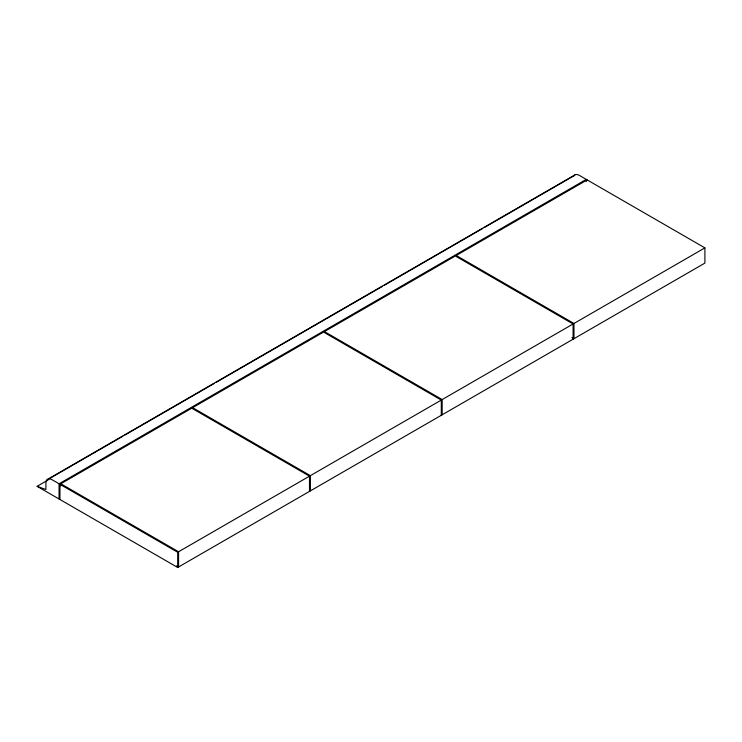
<?xml version="1.0" encoding="UTF-8"?>
<svg xmlns="http://www.w3.org/2000/svg" width="742" height="742" viewBox="0 0 742 742"><rect width="100%" height="100%" fill="white"/><g stroke="black" fill="none" stroke-linecap="round" stroke-linejoin="round"><path stroke-width="1.11" d="M122.884 436.222L46.709 480.195L45.939 482.374L45.883 489.507L37.1 486.316L48.128 479.953M46.097 481.558L46.709 480.195A8.7 5.018 60 0 1 52.042 479.722L177.69 552.261L177.69 567.482L37.1 486.316M573.566 176.438L573.918 175.817L484.721 227.321M47.692 479.295L574.902 174.908M124.888 435.062L214.095 383.558M216.098 382.399L382.482 286.338M384.486 285.188L482.708 228.471M60.825 485.954L60.825 483.784L191.751 408.193L309.488 476.169L309.488 491.389M587.154 179.907L456.228 255.489L573.974 323.475L704.9 247.884L704.9 263.104L177.69 567.482M60.825 483.784L178.572 551.76L309.488 476.169M441.295 400.077L323.549 332.091L192.623 407.683L310.369 475.659L441.295 400.077L441.295 415.297M573.093 323.976L455.356 255.999L324.43 331.591L442.176 399.567L573.093 323.976L573.093 339.196M704.9 247.884L579.252 175.335A8.7 5.018 60 0 0 574.373 175.297M571.98 337.536L573.974 338.695L573.974 323.475M176.568 565.821L178.572 566.981L178.572 551.76M586.282 181.567L586.282 179.397L59.063 483.784L59.063 498.995M442.176 399.567L442.176 414.787M310.369 475.659L310.369 490.879M59.944 484.285L59.944 499.505"/></g></svg>
